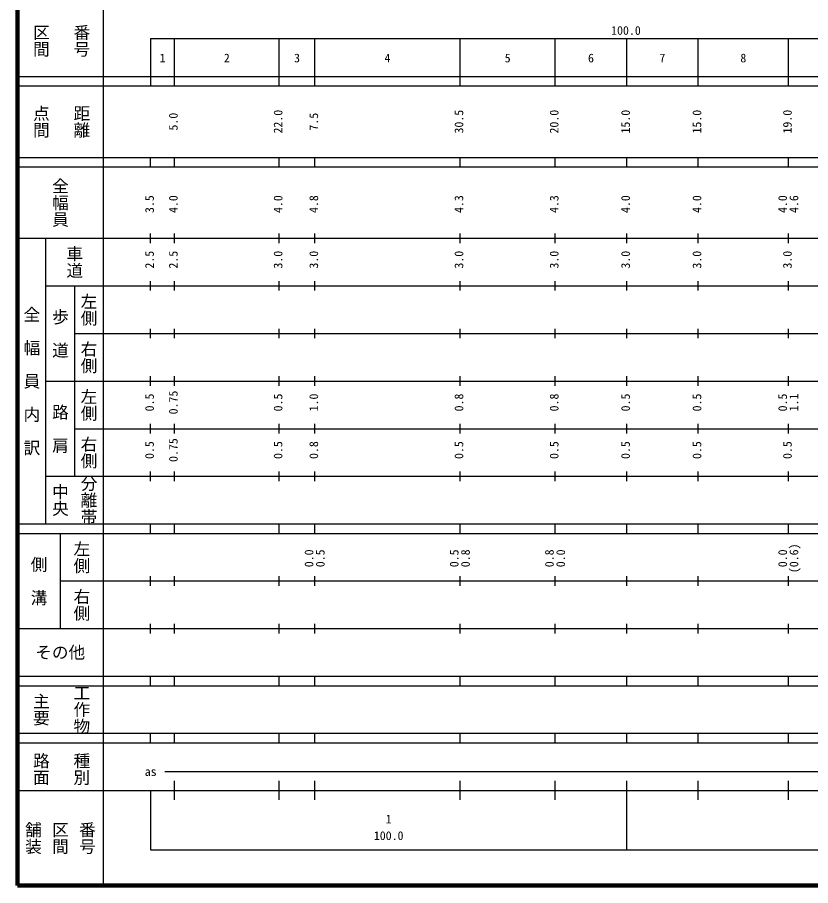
# Model space of a CAD drawing. Units: millimetres on the paper, enlarged 1000 times. Extents: x 40000 to 680000, y 20000 to 380000.
# Drawn here: x 40000 to 206644, y 20000 to 202409 of the extents above; entities that cross this region are included whole.
import ezdxf
from ezdxf.enums import TextEntityAlignment as Align

# ---------------------------------------------------------------- set-up
doc = ezdxf.new("R2010")
doc.units = ezdxf.units.MM
doc.header["$LTSCALE"] = 1000
doc.layers.add('M-TTL', color=2, linetype='Continuous', lineweight=140)
doc.layers.add('M-TTL-BAND', color=7, linetype='Continuous', lineweight=25)
doc.styles.add('@ＭＳ ゴシック', font='')
doc.styles.add('ＭＳ ゴシック', font='')
doc.styles.get('@ＭＳ ゴシック').set_extended_font_data('@MS Gothic')
doc.styles.get('ＭＳ ゴシック').set_extended_font_data('MS Gothic')

msp = doc.modelspace()

# ---------------------------------------------------------------- linework, layer by layer
at = {"layer": 'M-TTL'}
for p, q in [((40000, 380000), (40000, 20000)), ((40000, 20000), (680000, 20000))]:
    msp.add_line(p, q, dxfattribs=at)
at = {"layer": 'M-TTL-BAND'}
for p, q in [((58000, 370000), (58000, 20000)), ((68000, 198000), (579000, 198000)), ((68000, 198000), (68000, 188000)), ((73000, 188000), (73000, 198000)), ((95000, 188000), (95000, 198000)), ((102500, 188000), (102500, 198000)), ((133000, 188000), (133000, 198000)), ((153000, 188000), (153000, 198000)), ((168000, 188000), (168000, 198000)), ((183000, 188000), (183000, 198000)), ((202000, 188000), (202000, 198000)), ((40000, 190000), (579000, 190000)), ((40000, 188000), (579000, 188000)), ((40000, 173000), (579000, 173000)), ((68000, 171000), (68000, 173000)), ((73000, 171000), (73000, 173000)), ((95000, 171000), (95000, 173000)), ((102500, 171000), (102500, 173000)), ((133000, 171000), (133000, 173000)), ((153000, 171000), (153000, 173000)), ((168000, 171000), (168000, 173000)), ((183000, 171000), (183000, 173000)), ((202000, 171000), (202000, 173000)), ((40000, 171000), (579000, 171000)), ((68000, 155000), (68000, 157000)), ((73000, 155000), (73000, 157000)), ((95000, 155000), (95000, 157000)), ((102500, 155000), (102500, 157000)), ((133000, 155000), (133000, 157000)), ((153000, 155000), (153000, 157000)), ((168000, 155000), (168000, 157000)), ((183000, 155000), (183000, 157000)), ((202000, 155000), (202000, 157000)), ((40000, 156000), (579000, 156000)), ((46000, 96000), (46000, 156000)), ((46000, 146000), (579000, 146000)), ((52000, 146000), (52000, 106000)), ((68000, 145000), (68000, 147000)), ((73000, 145000), (73000, 147000)), ((95000, 145000), (95000, 147000)), ((102500, 145000), (102500, 147000)), ((133000, 145000), (133000, 147000)), ((153000, 145000), (153000, 147000)), ((168000, 145000), (168000, 147000)), ((183000, 145000), (183000, 147000)), ((202000, 145000), (202000, 147000)), ((68000, 135000), (68000, 137000)), ((73000, 135000), (73000, 137000)), ((95000, 135000), (95000, 137000)), ((102500, 135000), (102500, 137000)), ((133000, 135000), (133000, 137000)), ((153000, 135000), (153000, 137000)), ((168000, 135000), (168000, 137000)), ((183000, 135000), (183000, 137000)), ((202000, 135000), (202000, 137000)), ((52000, 136000), (579000, 136000)), ((46000, 126000), (579000, 126000)), ((68000, 125000), (68000, 127000)), ((73000, 125000), (73000, 127000)), ((95000, 125000), (95000, 127000)), ((102500, 125000), (102500, 127000)), ((133000, 125000), (133000, 127000)), ((153000, 125000), (153000, 127000)), ((168000, 125000), (168000, 127000)), ((183000, 125000), (183000, 127000)), ((202000, 125000), (202000, 127000)), ((68000, 115000), (68000, 117000)), ((73000, 115000), (73000, 117000)), ((95000, 115000), (95000, 117000)), ((102500, 115000), (102500, 117000)), ((133000, 115000), (133000, 117000)), ((153000, 115000), (153000, 117000)), ((168000, 115000), (168000, 117000)), ((183000, 115000), (183000, 117000)), ((202000, 115000), (202000, 117000)), ((52000, 116000), (579000, 116000)), ((46000, 106000), (579000, 106000)), ((68000, 105000), (68000, 107000)), ((73000, 105000), (73000, 107000)), ((95000, 105000), (95000, 107000)), ((102500, 105000), (102500, 107000)), ((133000, 105000), (133000, 107000)), ((153000, 105000), (153000, 107000)), ((168000, 105000), (168000, 107000)), ((183000, 105000), (183000, 107000)), ((202000, 105000), (202000, 107000)), ((40000, 96000), (579000, 96000)), ((68000, 94000), (68000, 96000)), ((73000, 94000), (73000, 96000)), ((95000, 94000), (95000, 96000)), ((102500, 94000), (102500, 96000)), ((133000, 94000), (133000, 96000)), ((153000, 94000), (153000, 96000)), ((168000, 94000), (168000, 96000)), ((183000, 94000), (183000, 96000)), ((202000, 94000), (202000, 96000)), ((40000, 94000), (579000, 94000)), ((49000, 94000), (49000, 74000)), ((49000, 84000), (579000, 84000)), ((68000, 83000), (68000, 85000)), ((73000, 83000), (73000, 85000)), ((95000, 83000), (95000, 85000)), ((102500, 83000), (102500, 85000)), ((133000, 83000), (133000, 85000)), ((153000, 83000), (153000, 85000)), ((168000, 83000), (168000, 85000)), ((183000, 83000), (183000, 85000)), ((202000, 83000), (202000, 85000)), ((68000, 73000), (68000, 75000)), ((73000, 73000), (73000, 75000)), ((95000, 73000), (95000, 75000)), ((102500, 73000), (102500, 75000)), ((133000, 73000), (133000, 75000)), ((153000, 73000), (153000, 75000)), ((168000, 73000), (168000, 75000)), ((183000, 73000), (183000, 75000)), ((202000, 73000), (202000, 75000)), ((40000, 74000), (579000, 74000)), ((40000, 64000), (579000, 64000)), ((68000, 62000), (68000, 64000)), ((73000, 62000), (73000, 64000)), ((95000, 62000), (95000, 64000)), ((102500, 62000), (102500, 64000)), ((133000, 62000), (133000, 64000)), ((153000, 62000), (153000, 64000)), ((168000, 62000), (168000, 64000)), ((183000, 62000), (183000, 64000)), ((202000, 62000), (202000, 64000)), ((40000, 62000), (579000, 62000)), ((40000, 52000), (579000, 52000)), ((68000, 50000), (68000, 52000)), ((73000, 50000), (73000, 52000)), ((95000, 50000), (95000, 52000)), ((102500, 50000), (102500, 52000)), ((133000, 50000), (133000, 52000)), ((153000, 50000), (153000, 52000)), ((168000, 50000), (168000, 52000)), ((183000, 50000), (183000, 52000)), ((202000, 50000), (202000, 52000)), ((40000, 50000), (579000, 50000)), ((71000, 44000), (565000, 44000)), ((73000, 38000), (73000, 42000)), ((95000, 38000), (95000, 42000)), ((102500, 38000), (102500, 42000)), ((133000, 38000), (133000, 42000)), ((153000, 38000), (153000, 42000)), ((168000, 27500), (168000, 42000)), ((183000, 38000), (183000, 42000)), ((202000, 38000), (202000, 42000)), ((40000, 40000), (579000, 40000)), ((68000, 40000), (68000, 27500)), ((68000, 27500), (579000, 27500))]:
    msp.add_line(p, q, dxfattribs=at)

# ---------------------------------------------------------------- texts
at = {"layer": 'M-TTL-BAND', "style": '@ＭＳ ゴシック'}
for s, p in [('番号', (53500, 197500)), ('区間', (45000, 197500)), ('点間', (45000, 180500)), ('距離', (53500, 180500)), ('全幅員', (49000, 163500)), ('車道', (52000, 151000)), ('左側', (55000, 141000)), ('全\u3000幅\u3000員\u3000内\u3000訳', (43000, 126000)), ('歩\u3000道', (49000, 136000)), ('右側', (55000, 131000)), ('左側', (55000, 121000)), ('路\u3000肩', (49000, 116000)), ('右側', (55000, 111000)), ('分離帯', (55000, 101000)), ('中央', (49000, 101000)), ('左側', (53500, 89000)), ('側\u3000溝', (44500, 84000)), ('右側', (53500, 79000)), ('主要', (45000, 57000)), ('工作物', (53500, 57000)), ('路面', (45000, 44500)), ('種別', (53500, 44500)), ('舗装', (43333, 30000)), ('区間', (49000, 30000)), ('番号', (54667, 30000))]:
    msp.add_text(s, height=2566, rotation=270, dxfattribs=at).set_placement(p, align=Align.MIDDLE_CENTER)
at = {"layer": 'M-TTL-BAND', "style": 'ＭＳ ゴシック'}
for s, p in [('100.0', (167844, 198195)), ('1', (70500, 192405)), ('2', (84000, 192405)), ('3', (98750, 192405)), ('4', (117750, 192405)), ('5', (143000, 192405)), ('6', (160500, 192405)), ('7', (175500, 192405)), ('8', (192500, 192405)), ('as', (68000, 42500)), ('1', (118000, 32523)), ('100.0', (118000, 29033))]:
    msp.add_text(s, height=1833, dxfattribs=at).set_placement(p, align=Align.BOTTOM_CENTER)
for s, p in [('22.0', (96223, 180500)), ('30.5', (134223, 180500)), ('20.0', (154223, 180500)), ('15.0', (169223, 180500)), ('15.0', (184223, 180500)), ('19.0', (203223, 180500)), ('5.0', (74223, 180500)), ('7.5', (103723, 180500)), ('3.5', (69223, 163174)), ('4.0', (74223, 163174)), ('4.0', (96223, 163174)), ('4.8', (103723, 163174)), ('4.3', (134223, 163174)), ('4.3', (154223, 163174)), ('4.0', (169223, 163174)), ('4.0', (184223, 163174)), ('4.0', (202223, 163174)), ('4.6', (204593, 163174)), ('3.0', (96223, 151500)), ('3.0', (103723, 151500)), ('3.0', (134223, 151500)), ('3.0', (154223, 151500)), ('3.0', (169223, 151500)), ('3.0', (184223, 151500)), ('3.0', (203223, 151500)), ('2.5', (69223, 151500)), ('2.5', (74223, 151500)), ('0.5', (69223, 121500)), ('0.75', (74223, 121500)), ('0.5', (96223, 121500)), ('1.0', (103723, 121500)), ('0.8', (134223, 121500)), ('0.8', (154223, 121500)), ('0.5', (169223, 121500)), ('0.5', (184223, 121500)), ('0.5', (202223, 121500)), ('1.1', (204593, 121500)), ('0.5', (69223, 111500)), ('0.75', (74223, 111500)), ('0.5', (96223, 111500)), ('0.8', (103723, 111500)), ('0.5', (134223, 111500)), ('0.5', (154223, 111500)), ('0.5', (169223, 111500)), ('0.5', (184223, 111500)), ('0.5', (203223, 111500)), ('(0.6)', (204593, 88764)), ('0.0', (102723, 88764)), ('0.5', (105093, 88764)), ('0.5', (133223, 88764)), ('0.8', (135593, 88764)), ('0.8', (153223, 88764)), ('0.0', (155593, 88764)), ('0.0', (202223, 88764))]:
    msp.add_text(s, height=1833, rotation=90, dxfattribs=at).set_placement(p, align=Align.BOTTOM_CENTER)
msp.add_text('その他', height=2566, dxfattribs=at).set_placement((49000, 69000), align=Align.MIDDLE_CENTER)

doc.saveas('drawing.dxf')
